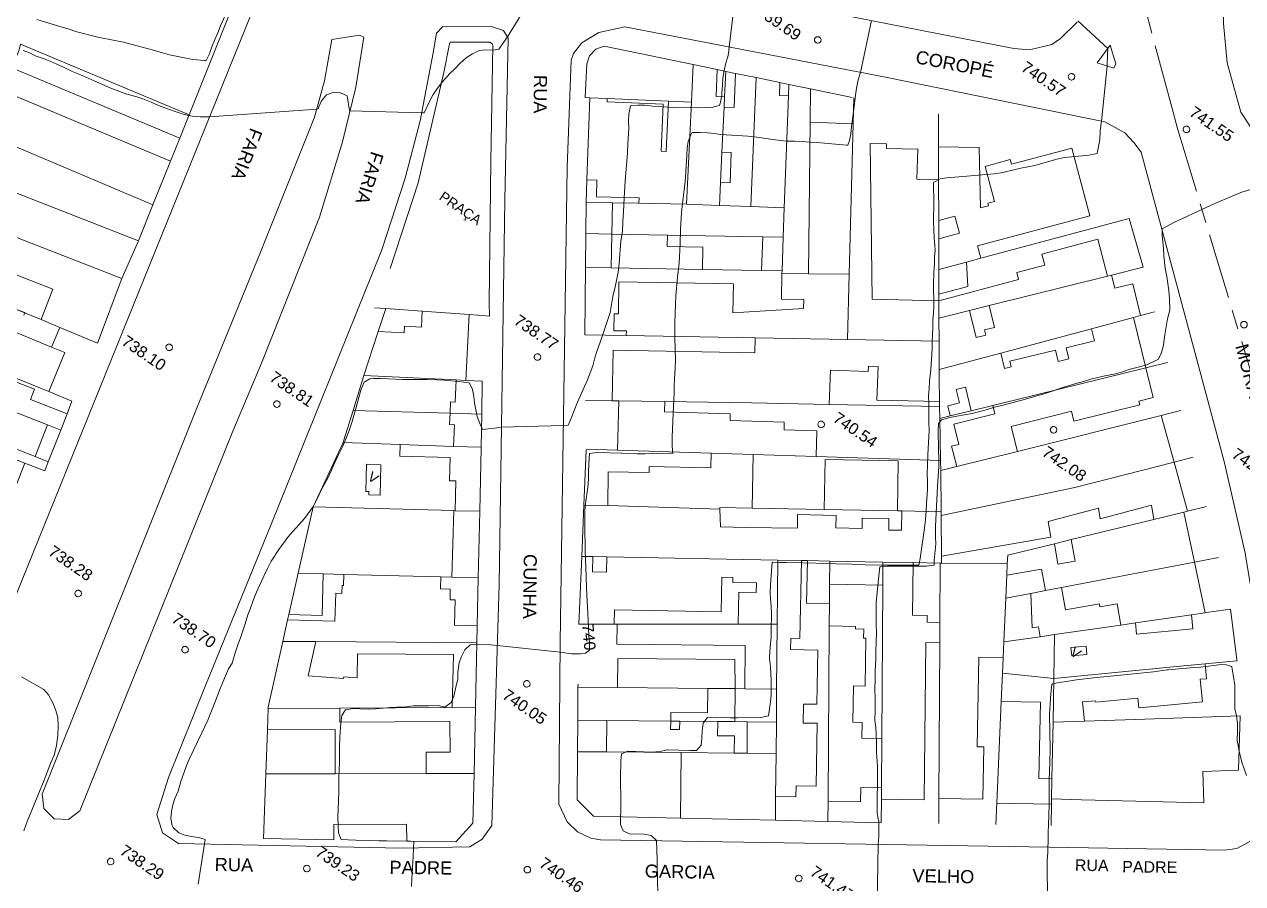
# Model space of a CAD drawing. Header units: metres. Extents: x 322294 to 7190115, y 7390841 to 10157759.
# Drawn here: x 323280.3 to 323466.7, y 7393702.6 to 7393834.1 of the extents above; entities that cross this region are included whole.
import ezdxf
from ezdxf.enums import TextEntityAlignment as Align

# ---------------------------------------------------------------- set-up
doc = ezdxf.new("R2010")
doc.units = ezdxf.units.M
doc.linetypes.add('T09', pattern=[17, 10, -2, 3, -2])
doc.layers.get('0').update_dxf_attribs({"lineweight": 18})
for name, color, linetype, lineweight in [('100_SIST_VIARIO_MEIO_FIO', 1, 'Continuous', 18), ('106_PRACAS_PARQUES_TOP', 7, 'Continuous', 18), ('108_SEP_FIS_CANT_CENT_ILHA', 7, 'Continuous', 18), ('144_P_DUPLA_ASF_TOP', 7, 'Continuous', 18), ('160_P_SIMP_ASF_TOP', 7, 'Continuous', 18), ('206_MURO_E_MURO_ARRIMO', 7, 'Continuous', 18), ('214_PROJ_BEIRAL_EDIF', 10, 'Continuous', 18), ('508_LM_SETOR_FISCAL', 136, 'T09', 18), ('600_CURVA_MESTRA', 14, 'Continuous', 18), ('602_CURVA_MESTRA_TOP', 24, 'Continuous', 18), ('604_CURVA_INTERM', 7, 'Continuous', 18), ('606_PTO_COTADO', 7, 'Continuous', 18), ('608_PTO_COTADO_INTERVIA', 1, 'Continuous', 18), ('624_SEGM_CURVA_MESTRA', 14, 'Continuous', 18), ('626_SEGM_CURVA_INTERM', 7, 'Continuous', 18)]:
    doc.layers.add(name, color=color, linetype=linetype, lineweight=lineweight)
doc.styles.add('Style-Arial', font='arial.ttf', dxfattribs={"height": 1.75})

# ---------------------------------------------------------------- blocks, each defined once
blk = doc.blocks.new('SP09')
at = {"color": 0, "linetype": 'Continuous'}
blk.add_lwpolyline([(-0.03, -0.51), (-0.14, -0.49), (-0.24, -0.46), (-0.31, -0.42), (-0.35, -0.39), (-0.42, -0.31), (-0.47, -0.24), (-0.51, -0.15), (-0.52, -0.09), (-0.52, 0.03), (-0.51, 0.11), (-0.48, 0.2), (-0.44, 0.27), (-0.4, 0.33), (-0.32, 0.39), (-0.23, 0.44), (-0.15, 0.48), (-0.1, 0.48), (-0.03, 0.48), (0.08, 0.48), (0.19, 0.44), (0.27, 0.4), (0.35, 0.32), (0.41, 0.23), (0.46, 0.11), (0.48, 0.03), (0.48, -0.03), (0.47, -0.08), (0.44, -0.21), (0.38, -0.3), (0.31, -0.38), (0.23, -0.44), (0.1, -0.49), (0.02, -0.51)], close=True, dxfattribs=at)
blk = doc.blocks.new('SP10')
at = {"color": 0, "linetype": 'Continuous'}
blk.add_lwpolyline([(-0.03, -0.51), (-0.14, -0.49), (-0.24, -0.46), (-0.31, -0.42), (-0.35, -0.39), (-0.42, -0.31), (-0.47, -0.24), (-0.51, -0.15), (-0.52, -0.09), (-0.52, 0.03), (-0.51, 0.11), (-0.48, 0.2), (-0.44, 0.27), (-0.4, 0.33), (-0.32, 0.39), (-0.23, 0.44), (-0.15, 0.48), (-0.1, 0.48), (-0.03, 0.48), (0.08, 0.48), (0.19, 0.44), (0.27, 0.4), (0.35, 0.32), (0.41, 0.23), (0.46, 0.11), (0.48, 0.03), (0.48, -0.03), (0.47, -0.08), (0.44, -0.21), (0.38, -0.3), (0.31, -0.38), (0.23, -0.44), (0.1, -0.49), (0.02, -0.51)], close=True, dxfattribs=at)

msp = doc.modelspace()

# ---------------------------------------------------------------- linework, layer by layer
at = {"layer": '100_SIST_VIARIO_MEIO_FIO'}
for points in [[(323244.86, 7393831.469), (323275.696, 7393875.545), (323291.162, 7393897.119), (323292.663, 7393898.673), (323294.713, 7393900.15), (323296.402, 7393900.88), (323298.15, 7393901.11), (323300.411, 7393900.843), (323305.305, 7393898.859), (323307.269, 7393897.577), (323310.331, 7393893.476), (323311.023, 7393891.933), (323316.362, 7393865.057), (323317.097, 7393860.026), (323317.493, 7393847.191), (323316.932, 7393841.975), (323315.777, 7393837.534), (323276.479, 7393740.566), (323264.81, 7393711.705), (323259.002, 7393697.262), (323258.351, 7393695.575)], [(323467.187, 7393876.85), (323463.62, 7393841.909), (323463.776, 7393834.177), (323464.341, 7393828.206), (323466.399, 7393820.628), (323467.99, 7393818.23)], [(323441.378, 7393834.404), (323438.849, 7393831.901), (323437.5, 7393831.008), (323434.083, 7393830.172), (323431.687, 7393830.387), (323351.158, 7393846.168)], [(323450.027, 7393816.015), (323448.683, 7393817.463), (323445.586, 7393819.148), (323412.292, 7393825.924), (323372.16, 7393833.671), (323368.218, 7393832.833), (323365.587, 7393831.231), (323364.347, 7393829.604), (323363.965, 7393828.583), (323363.362, 7393812.18), (323362.304, 7393739.502), (323362.098, 7393714.794), (323363.341, 7393712.091), (323364.963, 7393710.548), (323366.994, 7393709.606), (323368.471, 7393709.362), (323437.169, 7393708.2)], [(323467.101, 7393752.99), (323463.84, 7393767.187), (323451.181, 7393814.507), (323450.027, 7393816.015)], [(323437.169, 7393708.2), (323463.965, 7393707.746), (323465.81, 7393708.026), (323467.779, 7393709.091), (323469.597, 7393711.441), (323470.136, 7393714.363), (323470.104, 7393720.194), (323470.016, 7393728.211), (323469.311, 7393739.835), (323467.139, 7393752.825), (323467.101, 7393752.99)]]:
    msp.add_lwpolyline(points, dxfattribs=at)
msp.add_lwpolyline([(323352.958, 7393748.366), (323353.808, 7393807.173), (323354.326, 7393831.968), (323353.611, 7393833.11), (323351.956, 7393833.705), (323344.362, 7393833.735), (323343.381, 7393832.745), (323342.886, 7393829.729), (323340.869, 7393819.305), (323338.577, 7393810.562), (323335.003, 7393799.588), (323318.049, 7393757.481), (323308.027, 7393732.969), (323302.375, 7393718.861), (323300.606, 7393713.2), (323301.439, 7393710.384), (323303.902, 7393708.787), (323338.015, 7393708.074), (323348.465, 7393708.271), (323350.379, 7393709.425), (323351.815, 7393711.519), (323352.938, 7393748.402)], close=True, dxfattribs=at)
at = {"layer": '108_SEP_FIS_CANT_CENT_ILHA'}
for points in [[(323316.614, 7393782.26), (323325.465, 7393804.571), (323329.016, 7393816.112), (323331.014, 7393824.476), (323332.268, 7393832.106), (323331.574, 7393832.427), (323327.376, 7393831.764), (323326.236, 7393825.441), (323324.734, 7393819.859), (323316.471, 7393799.225), (323306.673, 7393775.262), (323283.033, 7393716.313), (323283.314, 7393714.121), (323284.87, 7393712.552), (323287.068, 7393712.426), (323288.809, 7393713.776), (323312.237, 7393771.861)], [(323446.443, 7393830.889), (323444.427, 7393828.177), (323447.006, 7393827.359), (323447.306, 7393828.02)]]:
    msp.add_lwpolyline(points, close=True, dxfattribs=at)
at = {"layer": '206_MURO_E_MURO_ARRIMO'}
for p, q in [((323305.561, 7393820.232), (323314.606, 7393842.988)), ((323345.34, 7393831.09), (323344.52, 7393826.717)), ((323345.488, 7393831.322), (323345.34, 7393831.09)), ((323351.545, 7393831.342), (323345.488, 7393831.322)), ((323351.882, 7393831.078), (323351.545, 7393831.342)), ((323351.674, 7393813.119), (323351.992, 7393830.824)), ((323351.992, 7393830.824), (323351.882, 7393831.078)), ((323344.52, 7393826.717), (323340.554, 7393809.83)), ((323387.634, 7393826.878), (323386.298, 7393827.154)), ((323389.091, 7393826.577), (323387.634, 7393826.878)), ((323397.261, 7393824.89), (323395.892, 7393825.173)), ((323406.978, 7393822.883), (323400.563, 7393824.208)), ((323351.429, 7393791.46), (323351.674, 7393813.119)), ((323340.554, 7393809.83), (323336.291, 7393796.707)), ((323366.386, 7393810.286), (323366.263, 7393806.862)), ((323366.263, 7393806.862), (323366.214, 7393802.064)), ((323449.356, 7393804.372), (323451.481, 7393796.92)), ((323366.214, 7393802.064), (323366.162, 7393796.912)), ((323366.162, 7393796.912), (323366.057, 7393786.595)), ((323291.507, 7393785.325), (323295.235, 7393795.188)), ((323351.485, 7393789.451), (323351.429, 7393791.46)), ((323350.916, 7393789.495), (323351.485, 7393789.451)), ((323350.285, 7393774.453), (323350.37, 7393779.498)), ((323286.883, 7393774.474), (323287.609, 7393776.42)), ((323350.199, 7393769.373), (323350.285, 7393774.453)), ((323283.995, 7393767.171), (323285.907, 7393772.007)), ((323349.988, 7393759.584), (323350.197, 7393769.229)), ((323350.197, 7393769.229), (323350.199, 7393769.373)), ((323366.288, 7393768.931), (323365.932, 7393760.54)), ((323283.436, 7393765.759), (323283.995, 7393767.171)), ((323349.768, 7393749.403), (323349.988, 7393759.584)), ((323349.609, 7393742.058), (323349.768, 7393749.403)), ((323349.34, 7393729.61), (323349.554, 7393739.484)), ((323365.016, 7393732.689), (323365.019, 7393733.135)), ((323349.121, 7393719.466), (323349.34, 7393729.61)), ((323364.942, 7393722.82), (323364.978, 7393727.642)), ((323403.254, 7393712.141), (323395.213, 7393712.364)), ((323411.406, 7393711.916), (323403.254, 7393712.141))]:
    msp.add_line(p, q, dxfattribs=at)
for points in [[(323387.634, 7393826.878), (323387.446, 7393822.989)], [(323407.112, 7393818.864), (323407.215, 7393822.837)], [(323420.153, 7393820.317), (323420.166, 7393815.333)], [(323370.289, 7393806.786), (323366.263, 7393806.862)], [(323449.356, 7393804.372), (323426.636, 7393798.29)], [(323370.199, 7393801.992), (323366.214, 7393802.064)], [(323366.162, 7393796.912), (323370.103, 7393796.842)], [(323446.635, 7393795.715), (323451.481, 7393796.92)], [(323384.051, 7393796.593), (323393.074, 7393796.431)], [(323335.644, 7393790.597), (323333.909, 7393790.722)], [(323334.471, 7393787.067), (323335.644, 7393790.597)], [(323335.644, 7393790.597), (323341.199, 7393790.196)], [(323348.369, 7393789.679), (323350.916, 7393789.495)], [(323453.208, 7393790.095), (323451.083, 7393789.526)], [(323291.507, 7393785.325), (323285.756, 7393787.71)], [(323366.057, 7393786.595), (323372.408, 7393786.481)], [(323455.174, 7393782.325), (323451.868, 7393781.514)], [(323350.37, 7393779.498), (323347.881, 7393779.619)], [(323284.055, 7393777.889), (323287.609, 7393776.42)], [(323370.241, 7393776.478), (323366.188, 7393776.535)], [(323345.444, 7393774.589), (323350.285, 7393774.453)], [(323420.337, 7393775.621), (323403.451, 7393775.948)], [(323425.167, 7393774.968), (323421.959, 7393774.181)], [(323457.196, 7393774.997), (323454.216, 7393774.251)], [(323420.37, 7393773.791), (323420.486, 7393767.383)], [(323350.199, 7393769.373), (323345.986, 7393769.519)], [(323371.036, 7393768.942), (323366.286, 7393769.092)], [(323280.384, 7393766.952), (323283.436, 7393765.759)], [(323281.987, 7393767.956), (323283.995, 7393767.171)], [(323420.486, 7393767.383), (323401.452, 7393767.983)], [(323420.501, 7393765.819), (323420.486, 7393767.383)], [(323456.192, 7393767.098), (323459.103, 7393767.844)], [(323346.212, 7393759.683), (323349.988, 7393759.584)], [(323402.685, 7393759.857), (323391.682, 7393760.061)], [(323414.577, 7393759.636), (323413.877, 7393759.649)], [(323461.169, 7393760.323), (323458.238, 7393759.606)], [(323440.473, 7393755.263), (323437.885, 7393754.63)], [(323459.314, 7393751.833), (323462.979, 7393752.537)], [(323345.732, 7393749.51), (323349.768, 7393749.403)], [(323434.287, 7393747.025), (323436.508, 7393747.452)], [(323403.475, 7393745.479), (323403.453, 7393742.069)], [(323320.6, 7393742.984), (323320.778, 7393743.78)], [(323370.555, 7393742.322), (323370.991, 7393742.322)], [(323429.774, 7393730.518), (323429.962, 7393734.846)], [(323349.34, 7393729.61), (323345.795, 7393729.591)], [(323317.273, 7393719.456), (323317.507, 7393726.144)], [(323379.195, 7393727.51), (323380.58, 7393727.497)], [(323386.385, 7393727.443), (323389.012, 7393727.419)], [(323403.274, 7393715.235), (323403.254, 7393712.141)], [(323411.406, 7393711.916), (323411.43, 7393715.556)], [(323420.239, 7393715.659), (323420.22, 7393711.849)], [(323428.954, 7393711.694), (323429.096, 7393714.951)], [(323437.392, 7393711.544), (323437.452, 7393714.799)]]:
    msp.add_lwpolyline(points, dxfattribs=at)
at = {"layer": '214_PROJ_BEIRAL_EDIF'}
for points in [[(323305.561, 7393820.232), (323279.751, 7393831.042), (323279.527, 7393830.185), (323278.428, 7393827.403), (323304.109, 7393816.646)], [(323378.846, 7393822.321), (323369.494, 7393822.712), (323366.839, 7393822.824), (323366.137, 7393822.859), (323366.384, 7393828.031), (323366.798, 7393829.279), (323367.735, 7393830.282), (323369.045, 7393830.717), (323382.65, 7393827.907), (323382.37, 7393822.173)], [(323277.899, 7393826.063), (323278.428, 7393827.403), (323304.109, 7393816.646), (323302.698, 7393813.158), (323277.045, 7393823.903)], [(323387.446, 7393822.989), (323387.369, 7393821.383), (323387.036, 7393814.495), (323386.813, 7393809.868), (323386.644, 7393806.381), (323381.61, 7393806.575), (323382.37, 7393822.173), (323382.65, 7393827.907), (323386.298, 7393827.154), (323386.149, 7393823.036)], [(323386.813, 7393809.868), (323386.644, 7393806.381), (323391.44, 7393806.196), (323392.296, 7393825.915), (323389.091, 7393826.577), (323388.901, 7393821.327), (323387.369, 7393821.383), (323387.036, 7393814.495), (323388.474, 7393814.443), (323388.306, 7393809.814)], [(323397.197, 7393823.13), (323395.82, 7393823.18), (323395.892, 7393825.173), (323392.296, 7393825.915), (323391.44, 7393806.196), (323396.576, 7393805.998)], [(323397.197, 7393823.13), (323397.261, 7393824.89), (323400.563, 7393824.208), (323400.516, 7393819.103), (323400.302, 7393795.921), (323396.213, 7393795.953), (323396.228, 7393796.375), (323396.414, 7393801.524), (323396.576, 7393805.998)], [(323276.274, 7393821.95), (323274.732, 7393818.05), (323274.419, 7393817.257), (323299.986, 7393806.46), (323302.698, 7393813.158), (323277.045, 7393823.903)], [(323378.846, 7393822.321), (323378.523, 7393814.623), (323377.744, 7393814.655), (323378.046, 7393821.861), (323369.473, 7393822.22), (323369.494, 7393822.712), (323366.839, 7393822.824), (323366.386, 7393810.286), (323367.922, 7393810.257), (323367.873, 7393807.665), (323374.358, 7393807.543), (323374.342, 7393806.711), (323381.61, 7393806.575), (323382.37, 7393822.173)], [(323400.302, 7393795.921), (323406.518, 7393795.873), (323407.112, 7393818.864), (323400.516, 7393819.103)], [(323299.986, 7393806.46), (323274.419, 7393817.257), (323273.069, 7393813.869), (323271.95, 7393811.06), (323297.764, 7393800.97)], [(323420.215, 7393796.571), (323420.203, 7393801.287), (323420.196, 7393804.045), (323420.179, 7393810.294), (323416.873, 7393810.379), (323416.992, 7393814.98), (323412.195, 7393815.104), (323412.212, 7393815.779), (323409.719, 7393815.844), (323409.998, 7393792.02), (323420.228, 7393791.793), (323420.225, 7393792.798)], [(323420.215, 7393796.571), (323420.203, 7393801.287), (323423.363, 7393802.133), (323422.674, 7393804.708), (323420.196, 7393804.045), (323420.179, 7393810.294), (323420.166, 7393815.333), (323426.4, 7393815.225), (323426.605, 7393806.006), (323427.797, 7393806.326), (323427.698, 7393806.698), (323428.718, 7393806.971), (323427.278, 7393812.349), (323431.134, 7393813.381), (323431.327, 7393812.662), (323440.557, 7393815.133), (323443.327, 7393804.784), (323426.13, 7393800.18), (323426.636, 7393798.29), (323424.426, 7393797.698)], [(323276.206, 7393802.608), (323295.235, 7393795.188), (323297.764, 7393800.97), (323271.95, 7393811.06), (323269.605, 7393805.181)], [(323370.289, 7393806.786), (323374.342, 7393806.711), (323381.61, 7393806.575), (323386.644, 7393806.381), (323391.44, 7393806.196), (323396.576, 7393805.998), (323396.414, 7393801.524), (323393.273, 7393801.58), (323378.712, 7393801.84), (323370.199, 7393801.992)], [(323384.051, 7393796.593), (323370.103, 7393796.842), (323370.199, 7393801.992), (323378.712, 7393801.84), (323378.68, 7393800.105), (323384.115, 7393800.004)], [(323396.414, 7393801.524), (323396.228, 7393796.375), (323393.074, 7393796.431), (323393.273, 7393801.58)], [(323420.228, 7393791.793), (323432.413, 7393795.055), (323432.132, 7393796.105), (323436.429, 7393797.255), (323435.979, 7393798.935), (323444.519, 7393801.221), (323446.033, 7393795.565), (323427.895, 7393791.057), (323424.883, 7393790.309), (323420.234, 7393789.153)], [(323420.215, 7393796.571), (323420.225, 7393792.798), (323424.676, 7393793.99), (323424.426, 7393797.698)], [(323282.878, 7393788.905), (323278.113, 7393790.882), (323277.057, 7393791.32), (323278.834, 7393795.866), (323284.702, 7393793.572)], [(323392.126, 7393786.129), (323372.408, 7393786.481), (323372.42, 7393787.167), (323370.51, 7393787.203), (323370.559, 7393789.814), (323371.194, 7393789.802), (323371.285, 7393794.683), (323388.802, 7393794.356), (323388.719, 7393789.925), (323399.535, 7393790.628), (323399.561, 7393791.996), (323396.14, 7393792.06), (323396.213, 7393795.953), (323400.302, 7393795.921), (323406.518, 7393795.873), (323406.26, 7393785.876)], [(323424.883, 7393790.309), (323425.91, 7393786.177), (323427.384, 7393786.543), (323427.19, 7393787.321), (323428.729, 7393787.704), (323427.895, 7393791.057), (323446.033, 7393795.565), (323446.635, 7393795.715), (323447.127, 7393793.709), (323449.891, 7393794.387), (323451.083, 7393789.526), (323449.976, 7393789.23), (323443.55, 7393787.51), (323429.695, 7393783.8), (323420.255, 7393781.273), (323420.244, 7393785.626), (323420.234, 7393789.153)], [(323284.504, 7393784.693), (323276.861, 7393787.864), (323277.517, 7393789.447), (323269.417, 7393792.808), (323266.213, 7393785.087), (323284.055, 7393777.889), (323286.529, 7393783.853)], [(323282.878, 7393788.905), (323278.113, 7393790.882), (323277.517, 7393789.447), (323276.861, 7393787.864), (323284.504, 7393784.693), (323285.756, 7393787.71)], [(323334.471, 7393787.067), (323332.248, 7393780.378), (323346.385, 7393779.692), (323347.881, 7393779.619), (323348.369, 7393789.679), (323341.199, 7393790.196), (323341.081, 7393787.759), (323338.454, 7393787.887), (323338.405, 7393786.876)], [(323421.959, 7393774.181), (323420.37, 7393773.791), (323420.337, 7393775.621), (323420.323, 7393776.403), (323420.258, 7393779.965), (323420.255, 7393781.273), (323429.695, 7393783.8), (323430.274, 7393781.439), (323431.295, 7393781.689), (323431.089, 7393782.529), (323438.046, 7393784.235), (323438.473, 7393782.495), (323440.11, 7393782.896), (323439.692, 7393784.599), (323444.005, 7393785.656), (323443.55, 7393787.51), (323449.976, 7393789.23), (323451.868, 7393781.514), (323428.451, 7393775.773), (323425.167, 7393774.968), (323424.285, 7393778.567), (323422.878, 7393778.222), (323423.378, 7393776.185), (323421.576, 7393775.743)], [(323392.126, 7393786.129), (323392.083, 7393783.841), (323370.386, 7393784.246), (323370.241, 7393776.478), (323371.274, 7393776.464), (323378.289, 7393776.365), (323391.534, 7393776.179), (323403.451, 7393775.948), (323403.653, 7393781.188), (323409.416, 7393780.966), (323409.448, 7393781.79), (323410.939, 7393781.733), (323410.741, 7393776.596), (323420.323, 7393776.403), (323420.258, 7393779.965), (323420.255, 7393781.273), (323420.244, 7393785.626), (323406.26, 7393785.876)], [(323271.754, 7393777.538), (323272.373, 7393777.296), (323283.88, 7393772.799), (323285.907, 7393772.007), (323286.883, 7393774.474), (323281.266, 7393776.669), (323281.886, 7393778.254), (323273.339, 7393781.594)], [(323346.385, 7393779.692), (323346.22, 7393776.279), (323345.527, 7393776.313), (323345.444, 7393774.589), (323330.608, 7393775.005), (323332.248, 7393780.378)], [(323422.945, 7393766.43), (323432.236, 7393768.754), (323431.278, 7393772.583), (323440.485, 7393774.886), (323440.867, 7393773.36), (323450.945, 7393775.881), (323450.805, 7393776.44), (323453, 7393776.989), (323451.868, 7393781.514), (323428.451, 7393775.773), (323428.769, 7393774.498), (323422.486, 7393772.926), (323423.265, 7393769.811), (323422.168, 7393769.536)], [(323272.373, 7393777.296), (323271.673, 7393775.504), (323270.823, 7393775.836), (323270.988, 7393776.258), (323266.773, 7393777.905), (323265.415, 7393774.432), (323281.987, 7393767.956), (323283.88, 7393772.799)], [(323378.289, 7393776.365), (323378.24, 7393774.804), (323388.311, 7393774.517), (323388.286, 7393773.475), (323396.581, 7393773.214), (323396.545, 7393772.048), (323401.575, 7393771.89), (323401.452, 7393767.983), (323391.834, 7393768.286), (323385.38, 7393768.49), (323371.036, 7393768.942), (323371.274, 7393776.464)], [(323329.083, 7393770.107), (323329.172, 7393770.298), (323330.608, 7393775.005), (323345.444, 7393774.589), (323345.36, 7393772.862), (323346.146, 7393772.824), (323345.986, 7393769.519), (323337.827, 7393769.803)], [(323454.216, 7393774.251), (323432.236, 7393768.754), (323422.945, 7393766.43), (323420.501, 7393765.819), (323420.56, 7393759.525), (323420.566, 7393758.926), (323441.027, 7393763.213), (323456.192, 7393767.098)], [(323262.792, 7393769.317), (323264.608, 7393768.499), (323265.361, 7393770.424), (323266.723, 7393769.891), (323267.537, 7393771.973), (323280.384, 7393766.952), (323277.274, 7393758.995), (323269.538, 7393762.061), (323265.713, 7393763.578), (323261.132, 7393765.393)], [(323337.827, 7393769.803), (323329.083, 7393770.107), (323324.503, 7393760.255), (323346, 7393759.689), (323346.212, 7393759.683), (323346.332, 7393764.238), (323345.371, 7393764.263), (323345.465, 7393767.827), (323337.781, 7393768.029)], [(323369.56, 7393760.472), (323369.656, 7393765.649), (323375.883, 7393765.533), (323375.9, 7393766.43), (323385.339, 7393766.255), (323385.38, 7393768.49), (323391.834, 7393768.286), (323391.682, 7393760.061), (323386.71, 7393760.154), (323386.717, 7393759.938)], [(323402.685, 7393759.857), (323413.877, 7393759.649), (323414.019, 7393767.305), (323402.827, 7393767.513)], [(323420.624, 7393752.721), (323420.566, 7393758.926), (323441.027, 7393763.213), (323456.192, 7393767.098), (323458.238, 7393759.606), (323457.691, 7393759.472), (323453.119, 7393758.354), (323452.743, 7393760.518), (323444.92, 7393758.421), (323444.635, 7393760.066), (323436.919, 7393758.041), (323437.339, 7393755.626)], [(323334.871, 7393766.719), (323334.748, 7393762.055), (323333.022, 7393762.1), (323333.035, 7393762.607), (323332.58, 7393762.619), (323332.689, 7393766.777)], [(323326.047, 7393750.028), (323322.195, 7393750.129), (323324.503, 7393760.255), (323346, 7393759.689), (323345.732, 7393749.51), (323344.024, 7393749.555), (323329.213, 7393749.944)], [(323386.717, 7393759.938), (323386.805, 7393757.188), (323390.688, 7393757.116), (323398.572, 7393757.026), (323398.61, 7393759.076), (323404.492, 7393758.967), (323404.457, 7393757.047), (323408.464, 7393756.973), (323408.493, 7393758.538), (323412.582, 7393758.463), (323412.55, 7393756.723), (323414.522, 7393756.687), (323414.577, 7393759.636), (323420.56, 7393759.525), (323420.566, 7393758.926), (323420.624, 7393752.721), (323420.634, 7393751.666), (323420.425, 7393751.67), (323416.312, 7393751.746), (323411.667, 7393751.833), (323403.519, 7393751.984), (323400.107, 7393752.047), (323399.191, 7393752.064), (323395.598, 7393752.131), (323369.439, 7393752.617), (323367.29, 7393752.657), (323365.6, 7393752.688), (323365.932, 7393760.54), (323369.56, 7393760.472)], [(323437.885, 7393754.63), (323430.747, 7393752.885), (323430.689, 7393751.546), (323430.614, 7393749.83), (323435.934, 7393750.755), (323436.508, 7393747.452), (323438.974, 7393747.926), (323459.314, 7393751.833), (323457.691, 7393759.472), (323453.119, 7393758.354), (323440.473, 7393755.263), (323441.047, 7393751.961), (323438.428, 7393751.506)], [(323365.6, 7393752.688), (323365.161, 7393742.324), (323370.555, 7393742.322), (323370.596, 7393744.535), (323386.942, 7393744.231), (323387.04, 7393749.492), (323388.709, 7393749.461), (323388.695, 7393748.702), (323392.314, 7393748.635), (323392.287, 7393747.155), (323389.611, 7393747.205), (323389.52, 7393742.317), (323395.503, 7393742.315), (323395.598, 7393752.131), (323369.439, 7393752.617), (323369.396, 7393750.282), (323367.246, 7393750.322), (323367.29, 7393752.657)], [(323399.191, 7393752.064), (323398.97, 7393740.138), (323397.553, 7393740.165), (323397.521, 7393738.43), (323401.713, 7393738.352), (323401.559, 7393730.072), (323399.535, 7393730.11), (323399.481, 7393727.205), (323401.627, 7393727.165), (323401.448, 7393717.552), (323398.386, 7393717.609), (323398.354, 7393715.906), (323395.248, 7393715.964), (323395.312, 7393722.538), (323395.358, 7393727.36), (323395.407, 7393732.406), (323395.503, 7393742.315), (323395.598, 7393752.131)], [(323400.107, 7393752.047), (323403.519, 7393751.984), (323403.495, 7393748.454), (323403.475, 7393745.479), (323399.986, 7393745.544)], [(323411.667, 7393751.833), (323403.519, 7393751.984), (323403.495, 7393748.454), (323411.644, 7393748.303)], [(323320.778, 7393743.78), (323322.195, 7393750.129), (323326.047, 7393750.028), (323325.879, 7393743.645)], [(323411.667, 7393751.833), (323416.312, 7393751.746), (323416.162, 7393743.686), (323418.436, 7393743.643), (323418.417, 7393742.636), (323420.378, 7393742.6), (323420.362, 7393739.448), (323418.248, 7393739.535), (323417.971, 7393715.434), (323411.43, 7393715.556), (323411.441, 7393717.302), (323411.491, 7393724.857), (323411.644, 7393748.303)], [(323430.064, 7393737.186), (323430.169, 7393739.608), (323430.46, 7393746.29), (323430.614, 7393749.83), (323430.689, 7393751.546), (323420.634, 7393751.666), (323420.425, 7393751.67), (323420.378, 7393742.6), (323420.362, 7393739.448), (323420.239, 7393715.659), (323426.97, 7393715.536), (323427.116, 7393723.551), (323426.074, 7393723.57), (323426.324, 7393737.255)], [(323459.314, 7393751.833), (323438.974, 7393747.926), (323439.568, 7393744.514), (323444.783, 7393745.421), (323444.859, 7393744.986), (323447.486, 7393745.442), (323448.05, 7393742.198), (323450.306, 7393742.525), (323458.846, 7393743.762), (323460.964, 7393744.068)], [(323344.024, 7393749.555), (323329.213, 7393749.944), (323329.169, 7393748.24), (323328.938, 7393748.246), (323328.906, 7393747.03), (323327.957, 7393747.055), (323327.845, 7393742.793), (323320.6, 7393742.984), (323319.865, 7393739.687), (323324.909, 7393739.653), (323349.554, 7393739.484), (323349.609, 7393742.058), (323346.123, 7393742.15), (323346.226, 7393746.038), (323345.445, 7393746.059), (323345.488, 7393747.679), (323343.976, 7393747.719)], [(323435.705, 7393740.41), (323435.444, 7393741.913), (323434.481, 7393741.745), (323434.287, 7393747.025), (323430.46, 7393746.29), (323430.169, 7393739.608)], [(323390.514, 7393732.452), (323390.575, 7393739.078), (323370.963, 7393739.26), (323370.991, 7393742.322), (323389.52, 7393742.317), (323395.503, 7393742.315), (323395.407, 7393732.406)], [(323411.491, 7393724.857), (323411.441, 7393717.302), (323408.286, 7393717.361), (323408.244, 7393715.142), (323403.274, 7393715.235), (323403.453, 7393742.069), (323407.475, 7393741.994), (323407.468, 7393741.588), (323408.739, 7393741.565), (323408.714, 7393740.19), (323409.058, 7393740.184), (323408.922, 7393732.85), (323407.147, 7393732.883), (323407.044, 7393727.313), (323408.504, 7393727.286), (323408.46, 7393724.913)], [(323317.623, 7393729.437), (323328.592, 7393729.497), (323345.795, 7393729.591), (323345.985, 7393737.691), (323331.279, 7393737.783), (323331.249, 7393734.117), (323329.207, 7393734.26), (323329.151, 7393734.009), (323323.744, 7393734.415), (323324.909, 7393739.653), (323319.865, 7393739.687), (323317.63, 7393729.639)], [(323430.169, 7393739.608), (323435.705, 7393740.41), (323437.925, 7393740.732), (323437.803, 7393734.037), (323429.962, 7393734.846), (323430.064, 7393737.186)], [(323442.742, 7393738.964), (323442.861, 7393737.693), (323440.543, 7393737.475), (323440.424, 7393738.746)], [(323371.061, 7393732.633), (323384.856, 7393732.504), (323389.059, 7393732.465), (323389.022, 7393736.912), (323371.102, 7393737.079)], [(323384.856, 7393732.504), (323371.061, 7393732.633), (323365.016, 7393732.689), (323364.978, 7393727.642), (323369.443, 7393727.601), (323379.195, 7393727.51), (323379.207, 7393728.84), (323384.822, 7393728.788)], [(323390.514, 7393732.452), (323389.059, 7393732.465), (323389.012, 7393727.419), (323390.916, 7393727.401), (323395.358, 7393727.36), (323395.407, 7393732.406)], [(323437.523, 7393718.678), (323437.466, 7393715.599), (323437.452, 7393714.799), (323429.096, 7393714.951), (323429.774, 7393730.518), (323435.751, 7393730.409), (323435.537, 7393718.714)], [(323317.623, 7393729.437), (323317.507, 7393726.144), (323327.851, 7393726.2), (323327.888, 7393719.459), (323341.795, 7393719.464), (323341.777, 7393722.75), (323345.444, 7393722.77), (323345.418, 7393727.433), (323328.604, 7393727.341), (323328.592, 7393729.497)], [(323388.914, 7393722.597), (323380.781, 7393722.673), (323369.398, 7393722.779), (323369.443, 7393727.601), (323379.195, 7393727.51), (323379.183, 7393726.233), (323380.568, 7393726.22), (323380.58, 7393727.497), (323386.385, 7393727.443), (323386.365, 7393725.271), (323388.939, 7393725.247)], [(323395.358, 7393727.36), (323395.312, 7393722.538), (323390.871, 7393722.579), (323390.916, 7393727.401)], [(323369.398, 7393722.779), (323364.942, 7393722.82), (323364.887, 7393715.454), (323367.402, 7393712.935), (323380.688, 7393712.662), (323380.781, 7393722.673)], [(323395.248, 7393715.964), (323395.312, 7393722.538), (323390.871, 7393722.579), (323388.914, 7393722.597), (323380.781, 7393722.673), (323380.688, 7393712.662), (323395.213, 7393712.364)], [(323341.795, 7393719.464), (323327.888, 7393719.459), (323317.273, 7393719.456), (323316.923, 7393709.532), (323327.691, 7393709.334), (323327.678, 7393711.695), (323338.803, 7393711.755), (323338.817, 7393709.13), (323346.337, 7393709.037), (323348.957, 7393711.896), (323349.121, 7393719.466)]]:
    msp.add_lwpolyline(points, close=True, dxfattribs=at)
for points in [[(323461.158, 7393744.096), (323464.841, 7393744.63), (323465.79, 7393736.932), (323465.804, 7393736.702), (323460.933, 7393736.239), (323455.565, 7393735.728)], [(323455.565, 7393735.728), (323437.803, 7393734.037), (323437.925, 7393740.732), (323448.05, 7393742.198), (323450.306, 7393742.525), (323450.466, 7393740.819), (323459.047, 7393741.624), (323458.846, 7393743.762)], [(323458.846, 7393743.762), (323460.964, 7393744.068), (323461.158, 7393744.096)], [(323451.458, 7393729.582), (323450.786, 7393729.519), (323450.648, 7393730.992), (323444.208, 7393730.388), (323444.187, 7393730.612), (323442.203, 7393730.426), (323442.477, 7393727.505), (323437.681, 7393727.346), (323437.803, 7393734.037), (323455.565, 7393735.728)], [(323460.933, 7393736.239), (323461.144, 7393733.983), (323460.207, 7393733.895), (323460.532, 7393730.434), (323451.458, 7393729.582)], [(323455.565, 7393735.728), (323460.933, 7393736.239)], [(323450.242, 7393727.763), (323442.477, 7393727.505), (323437.681, 7393727.346), (323437.523, 7393718.678)], [(323442.035, 7393715.481), (323460.758, 7393715.001), (323460.599, 7393719.791), (323466.04, 7393719.972), (323466.285, 7393728.296), (323450.242, 7393727.763)], [(323437.523, 7393718.678), (323437.466, 7393715.599), (323442.035, 7393715.481)]]:
    msp.add_lwpolyline(points, dxfattribs=at)
at = {"layer": '508_LM_SETOR_FISCAL'}
msp.add_lwpolyline([(323343.065, 7394332.724), (323344.391, 7394325.283), (323348.357, 7394290.868), (323351.423, 7394262.391), (323353.555, 7394242.594), (323354.441, 7394218.108), (323355.134, 7394198.946), (323356.756, 7394181.451), (323358.706, 7394160.425), (323363.917, 7394101.855), (323364.928, 7394081.592), (323364.896, 7394060.351), (323367.232, 7394034.125), (323410.022, 7393965.034), (323429.652, 7393918.888), (323443.08, 7393868.642), (323448.918, 7393847.221), (323455.854, 7393821.418), (323456.737, 7393818.131), (323467.637, 7393781.957), (323472.177, 7393766.89), (323473.045, 7393761.884)], dxfattribs=at)
at = {"layer": '600_CURVA_MESTRA', "elevation": 740}
for points in [[(323366.564, 7393742.879), (323366.528, 7393744.006), (323366.381, 7393746.805), (323366.308, 7393747.9), (323366.197, 7393751.1), (323366.146, 7393752.153), (323366.135, 7393753.771), (323366.043, 7393757.141), (323366.052, 7393759.671), (323366.167, 7393760.728), (323366.526, 7393763.282), (323366.6, 7393764.472), (323366.614, 7393765.594), (323366.652, 7393766.858), (323366.765, 7393768.418), (323367.952, 7393768.559), (323371.648, 7393768.477), (323374.046, 7393768.389), (323375.284, 7393768.398), (323378.774, 7393768.457), (323379.51, 7393768.447), (323379.446, 7393769.535), (323379.449, 7393770.906), (323379.523, 7393773.427), (323379.677, 7393776.613), (323379.719, 7393777.665), (323379.725, 7393778.789), (323379.759, 7393779.803), (323379.874, 7393781.516), (323379.916, 7393782.657), (323379.806, 7393786.154), (323379.817, 7393787.213), (323379.807, 7393788.375), (323379.881, 7393789.943), (323379.918, 7393791.202), (323379.987, 7393792.537), (323380.261, 7393795.386), (323380.5, 7393797.523), (323380.642, 7393800.482), (323380.718, 7393802.704), (323380.871, 7393805.304), (323381.155, 7393807.998), (323381.43, 7393809.973), (323381.647, 7393814.028), (323381.737, 7393815.143), (323381.888, 7393816.172), (323382.358, 7393817.402), (323382.601, 7393817.514), (323383.69, 7393817.511), (323384.834, 7393817.454), (323385.832, 7393817.362), (323386.863, 7393817.24), (323390.982, 7393816.956), (323392.35, 7393816.832), (323394.81, 7393816.478), (323396.861, 7393816.226), (323398.193, 7393816.191), (323399.29, 7393816.14), (323400.418, 7393816.042), (323401.6, 7393816.003), (323406.104, 7393815.605), (323406.313, 7393815.585), (323406.57, 7393816.31), (323406.768, 7393817.343), (323406.854, 7393818.462), (323407.162, 7393820.695), (323407.482, 7393823.245), (323407.621, 7393824.284), (323407.888, 7393825.57), (323408.222, 7393826.709), (323409.891, 7393834.658)], [(323339.801, 7393706.781), (323339.877, 7393708.109), (323339.929, 7393709.08), (323338.926, 7393709.198), (323336.784, 7393709.143), (323335.77, 7393709.189), (323334.567, 7393709.179), (323331.054, 7393709.303), (323329.863, 7393709.341), (323328.815, 7393709.399), (323328.407, 7393710.408), (323328.34, 7393711.432), (323328.305, 7393712.905), (323328.39, 7393715.239), (323328.45, 7393716.629), (323328.446, 7393718.957), (323328.488, 7393720.103), (323328.55, 7393721.114), (323328.514, 7393722.115), (323328.524, 7393723.598), (323328.596, 7393724.988), (323328.746, 7393727.234), (323328.87, 7393728.341), (323329.472, 7393729.24), (323330.604, 7393729.402), (323331.651, 7393729.387), (323332.902, 7393729.345), (323334.018, 7393729.372), (323335.227, 7393729.5), (323336.282, 7393729.588), (323337.293, 7393729.64), (323338.741, 7393729.675), (323339.791, 7393729.831), (323340.862, 7393729.856), (323342.171, 7393729.82), (323343.609, 7393729.91), (323344.659, 7393729.644), (323345.613, 7393730.341), (323346.002, 7393731.338), (323346.342, 7393732.708), (323346.613, 7393733.941), (323346.612, 7393734.998), (323346.82, 7393736.439), (323347.201, 7393737.369), (323347.717, 7393738.394), (323348.542, 7393739.15), (323349.463, 7393739.266), (323351.643, 7393739.156), (323352.653, 7393739.047), (323362.292, 7393738.042), (323364.037, 7393737.808), (323365.099, 7393737.765), (323365.41, 7393737.798)], [(323339.539, 7393702.208), (323339.608, 7393703.413)]]:
    msp.add_lwpolyline(points, dxfattribs=at)
at = {"layer": '604_CURVA_INTERM', "flags": 128}
for points, elevation in [([(323361.573, 7393844.127), (323354.21, 7393832.154), (323352.902, 7393830.29), (323352.048, 7393830.109), (323350.928, 7393830.167), (323349.91, 7393830.095), (323348.866, 7393829.54), (323347.929, 7393828.953), (323346.948, 7393828.106), (323346.223, 7393827.32), (323345.437, 7393826.555), (323344.17, 7393825.192), (323343.512, 7393824.318), (323342.841, 7393823.341), (323342.335, 7393822.372), (323341.512, 7393820.553), (323341.106, 7393820.526), (323330.152, 7393820.866), (323330.08, 7393820.876), (323329.726, 7393823.152), (323328.698, 7393823.575), (323327.588, 7393823.626), (323326.542, 7393823.298), (323325.806, 7393822.377), (323325.373, 7393821.456), (323325.27, 7393821.125), (323325.071, 7393821.11), (323308.638, 7393819.92), (323308.295, 7393819.906), (323307.262, 7393819.947), (323306.052, 7393820.039), (323304.772, 7393820.3), (323303.53, 7393820.677), (323302.354, 7393821.09), (323300.854, 7393821.657), (323299.733, 7393822.149), (323298.441, 7393822.687), (323297.397, 7393823.046), (323296.013, 7393823.416), (323295.031, 7393823.738), (323293.28, 7393824.423), (323292.156, 7393824.91), (323291.129, 7393825.38), (323288.793, 7393826.398), (323287.565, 7393826.922), (323286.44, 7393827.482), (323285.302, 7393827.959), (323284.382, 7393828.383), (323283.34, 7393828.797), (323282.156, 7393829.212), (323281.09, 7393829.726), (323280.144, 7393830.085)], 738), ([(323389.091, 7393838.734), (323388.143, 7393830.586), (323388.024, 7393829.629), (323387.938, 7393829.104), (323387.558, 7393827.992), (323387.365, 7393827), (323387.173, 7393825.846), (323387.138, 7393824.696), (323387.046, 7393823.572), (323387.005, 7393823.255), (323386.807, 7393822.154), (323386.659, 7393821.679), (323385.668, 7393821.391), (323384.477, 7393821.327), (323383.342, 7393821.296), (323382.196, 7393821.341), (323379.987, 7393821.317), (323378.87, 7393821.384), (323376.465, 7393821.578), (323375.21, 7393821.705), (323374.164, 7393821.733), (323373.146, 7393821.678), (323373.039, 7393821.585), (323372.786, 7393820.346), (323372.766, 7393819.319), (323372.781, 7393818.153), (323372.666, 7393815.83), (323372.616, 7393814.347), (323372.226, 7393810.147), (323372.073, 7393807.521), (323371.975, 7393805.392), (323371.88, 7393803.842), (323371.832, 7393802.501), (323371.572, 7393800.92), (323371.301, 7393797.524), (323371.153, 7393796.189), (323370.739, 7393794.14), (323370.364, 7393792.432), (323369.916, 7393790.011), (323368.684, 7393786.15), (323367.93, 7393784.205), (323367.579, 7393783.072), (323367.28, 7393781.829), (323366.495, 7393779.695), (323364.963, 7393776.265), (323363.851, 7393773.554), (323363.499, 7393772.755), (323362.788, 7393772.734), (323353.258, 7393772.474), (323352.23, 7393772.323), (323350.409, 7393772.087), (323350.012, 7393773.032), (323349.605, 7393774.078), (323349.366, 7393775.119), (323349.179, 7393776.122), (323349.06, 7393777.15), (323348.89, 7393778.244), (323348.425, 7393779.184), (323348.31, 7393779.259), (323346.784, 7393779.448), (323344.553, 7393779.637), (323343.35, 7393779.716), (323341.87, 7393779.745), (323338.187, 7393779.733), (323337.055, 7393779.811), (323336.015, 7393779.831), (323334.831, 7393779.884), (323333.688, 7393779.895), (323333.2, 7393779.84), (323332.284, 7393779.353), (323331.792, 7393778.106), (323331.466, 7393776.799), (323330.859, 7393774.791), (323330.47, 7393773.305), (323330.016, 7393771.962), (323329.574, 7393770.757), (323328.976, 7393769.435), (323328.349, 7393768.103), (323327.8, 7393767.069), (323327.303, 7393765.871), (323326.769, 7393764.656), (323326.268, 7393763.841), (323325.67, 7393762.74), (323325.21, 7393761.699), (323324.77, 7393760.767), (323324.548, 7393760.365), (323323.197, 7393758.511), (323322.374, 7393757.549), (323321.352, 7393756.428), (323320.655, 7393755.626), (323320.003, 7393754.779), (323319.374, 7393753.921), (323318.082, 7393751.964), (323317.498, 7393750.83), (323316.955, 7393749.69), (323316.035, 7393747.693), (323315.642, 7393746.773), (323315.266, 7393745.814), (323314.912, 7393744.792), (323314.503, 7393743.763), (323314.115, 7393742.353), (323313.449, 7393740.369), (323312.946, 7393739.016), (323312.51, 7393737.786), (323312.094, 7393736.385), (323311.567, 7393735.496), (323311.086, 7393734.423), (323310.196, 7393732.234), (323309.776, 7393731.11), (323308.851, 7393728.801), (323308.387, 7393727.621), (323307.92, 7393726.696), (323307.498, 7393725.712), (323306.847, 7393724.416), (323305.639, 7393721.859), (323305.156, 7393720.709), (323304.715, 7393719.517), (323304.287, 7393718.26), (323303.834, 7393716.802), (323303.355, 7393715.658), (323303.053, 7393714.675), (323302.819, 7393713.67), (323302.741, 7393712.586), (323302.93, 7393711.527), (323303.117, 7393711.247), (323303.95, 7393710.433), (323304.9, 7393710.033), (323305.896, 7393709.83), (323306.972, 7393709.716), (323307.988, 7393709.415), (323307.882, 7393708.703), (323306.924, 7393702.561)], 739), ([(323311.059, 7393835.407), (323310.348, 7393833.852), (323309.918, 7393832.774), (323309.447, 7393831.733), (323309.005, 7393830.653), (323308.627, 7393829.565), (323308.135, 7393828.565), (323307.872, 7393828.522), (323306.086, 7393828.699), (323304.844, 7393828.932), (323302.549, 7393829.401), (323301.446, 7393829.703), (323299.9, 7393830.181), (323297.596, 7393830.801), (323295.497, 7393831.335), (323294.157, 7393831.618), (323291.552, 7393832.116), (323288.331, 7393832.943), (323287.021, 7393833.372), (323285.761, 7393833.716), (323282.229, 7393834.822)], 737), ([(323410.793, 7393699.377), (323410.954, 7393708.643), (323411.035, 7393709.864), (323411.055, 7393711.087), (323411.022, 7393712.23), (323410.96, 7393712.508), (323410.801, 7393713.526), (323410.8, 7393714.62), (323410.773, 7393715.828), (323410.829, 7393717.914), (323410.837, 7393720.595), (323410.667, 7393722.724), (323410.663, 7393724.26), (323410.633, 7393725.492), (323410.553, 7393726.529), (323410.433, 7393727.629), (323410.478, 7393729.099), (323410.494, 7393731.051), (323410.442, 7393732.295), (323410.474, 7393733.978), (323410.476, 7393735.26), (323410.586, 7393736.978), (323410.583, 7393738.039), (323410.652, 7393739.649), (323410.657, 7393740.976), (323410.628, 7393742.316), (323410.631, 7393745.615), (323410.915, 7393748.762), (323411.17, 7393751.085), (323411.474, 7393751.182), (323412.13, 7393751.192), (323413.212, 7393751.181), (323414.589, 7393751.211), (323415.96, 7393751.211), (323417.258, 7393751.184), (323418.343, 7393751.214), (323419.486, 7393751.354), (323419.517, 7393752.084), (323419.757, 7393754.592), (323419.683, 7393755.653), (323419.691, 7393757.288), (323420.019, 7393763.434), (323420.226, 7393766.429), (323420.213, 7393767.69), (323420.158, 7393769.066), (323420.121, 7393771.908), (323420.147, 7393773.038), (323420.609, 7393773.561), (323421.915, 7393773.928), (323422.988, 7393774.153), (323425.315, 7393774.569), (323426.299, 7393774.791), (323427.441, 7393775.096), (323428.714, 7393775.504), (323430.271, 7393775.864), (323433.487, 7393776.731), (323436.625, 7393777.659), (323439.49, 7393778.642), (323441.005, 7393779.089), (323442.366, 7393779.428), (323443.444, 7393779.796), (323445.626, 7393780.329), (323447.224, 7393780.638), (323448.297, 7393780.941), (323449.465, 7393781.308), (323450.703, 7393781.659), (323452.011, 7393782.005), (323453.825, 7393782.846), (323454.252, 7393783.868), (323454.59, 7393785.007), (323454.744, 7393786.281), (323455.198, 7393789.039), (323455.557, 7393790.424), (323455.484, 7393792.101), (323455.4, 7393793.381), (323455.082, 7393795.524), (323454.838, 7393796.793), (323454.644, 7393798.685), (323454.566, 7393799.834), (323454.362, 7393801.745), (323454.361, 7393802.622), (323454.361, 7393802.809), (323456.168, 7393803.781), (323462.434, 7393806.665), (323466.436, 7393808.358), (323468.55, 7393809.007)], 742), ([(323278.43, 7393790.691), (323280.391, 7393789.976), (323280.257, 7393789.591)], 738), ([(323455.321, 7393735.362), (323455.13, 7393735.345), (323453.071, 7393735.041), (323450.062, 7393734.71), (323445.459, 7393734.279), (323443.849, 7393734.133), (323441.295, 7393733.797), (323439.737, 7393733.556), (323438.624, 7393733.407), (323437.624, 7393733.199), (323437.51, 7393733.087), (323437.336, 7393731.687), (323437.16, 7393728.58), (323437.239, 7393723.145), (323437.212, 7393721.224), (323437.08, 7393718.469), (323437.105, 7393717.439), (323437.077, 7393714.655), (323436.967, 7393711.608), (323436.945, 7393710.501), (323436.941, 7393709.161), (323436.875, 7393708.016), (323436.873, 7393707.757)], 743), ([(323467.28, 7393719.183), (323466.586, 7393721.202), (323466.141, 7393722.893), (323465.831, 7393724.606), (323465.888, 7393725.948), (323465.882, 7393727.174), (323465.74, 7393728.316), (323465.49, 7393729.381), (323465.48, 7393732.948), (323465.261, 7393734.596), (323465.016, 7393735.806), (323464.989, 7393735.854), (323464.011, 7393736.16), (323462.995, 7393736.119), (323461.877, 7393735.953), (323460.244, 7393735.749), (323458.666, 7393735.644), (323455.321, 7393735.362)], 743), ([(323279.897, 7393734.288), (323283.319, 7393732.308), (323284.033, 7393731.54), (323284.681, 7393730.278), (323285.161, 7393729.105), (323285.424, 7393728.036), (323285.51, 7393726.717), (323285.462, 7393725.303), (323285.265, 7393723.756), (323284.887, 7393722.266), (323284.342, 7393721.001), (323283.808, 7393719.677), (323283.35, 7393718.473), (323282.381, 7393716.105), (323281.849, 7393714.747), (323280.781, 7393712.159), (323280.253, 7393710.71)], 738), ([(323436.873, 7393707.757), (323436.87, 7393707.385), (323436.812, 7393706.204), (323436.782, 7393703.767), (323436.893, 7393700.448), (323436.926, 7393697.953), (323436.945, 7393696.836), (323436.641, 7393695.858), (323435.466, 7393695.682), (323434.384, 7393695.769), (323433.25, 7393695.734), (323432.208, 7393695.681), (323431.038, 7393695.711), (323428.776, 7393695.642)], 743), ([(323377.193, 7393702.818), (323377.263, 7393699.978)], 741)]:
    msp.add_lwpolyline(points, dxfattribs=dict(at, elevation=elevation))
at = {"layer": '604_CURVA_INTERM', "elevation": 741}
msp.add_lwpolyline([(323441.496, 7393834.631), (323446.062, 7393830.377), (323446.04, 7393829.534), (323445.954, 7393827.693), (323445.093, 7393819.249), (323444.914, 7393817.778), (323444.832, 7393816.414), (323444.493, 7393814.642), (323444.46, 7393814.299), (323443.183, 7393814.084), (323440.553, 7393813.792), (323439.464, 7393813.696), (323438.267, 7393813.466), (323434.907, 7393812.504), (323432.734, 7393812.066), (323431.675, 7393811.831), (323430.02, 7393811.391), (323428.73, 7393811.223), (323427.467, 7393811.098), (323423.865, 7393810.805), (323422.649, 7393810.713), (323421.457, 7393810.577), (323420.423, 7393810.416), (323419.449, 7393809.932), (323419.381, 7393809.792), (323419.439, 7393806.835), (323419.385, 7393803.867), (323419.481, 7393801.393), (323419.618, 7393800.222), (323419.649, 7393799.506), (323419.575, 7393798.461), (323419.57, 7393797.369), (323419.473, 7393796.119), (323419.42, 7393794.256), (323419.438, 7393791.132), (323419.38, 7393789.89), (323419.31, 7393788.812), (323419.311, 7393787.665), (323419.206, 7393785.488), (323419.192, 7393784.421), (323419.015, 7393781.262), (323418.804, 7393779.468), (323418.714, 7393778.352), (323418.652, 7393777.311), (323418.693, 7393775.969), (323418.689, 7393773.167), (323418.735, 7393771.935), (323418.553, 7393768.242), (323418.48, 7393766.484), (323418.455, 7393765.449), (323418.468, 7393764.078), (323418.459, 7393762.895), (323418.354, 7393760.784), (323418.253, 7393759.601), (323418.181, 7393758.356), (323418.033, 7393757.027), (323417.383, 7393752.353), (323417.176, 7393751.332), (323416.177, 7393751.353), (323415.804, 7393751.333), (323413.481, 7393751.35), (323412.359, 7393751.335), (323409.008, 7393751.42), (323406.858, 7393751.517), (323404.584, 7393751.549), (323403.499, 7393751.62), (323399.369, 7393751.683), (323396.835, 7393751.737), (323395.818, 7393751.783), (323394.761, 7393751.804), (323394.723, 7393751.79), (323394.643, 7393750.459), (323394.463, 7393748.289), (323394.402, 7393747.231), (323394.456, 7393746.18), (323394.548, 7393745.096), (323394.611, 7393743.977), (323394.56, 7393741.399), (323394.561, 7393740.344), (323394.442, 7393739.317), (323394.364, 7393738.165), (323394.331, 7393737.057), (323394.454, 7393735.857), (323394.539, 7393734.766), (323394.576, 7393733.707), (323394.55, 7393732.62), (323394.569, 7393731.508), (323394.463, 7393730.423), (323394.324, 7393729.377), (323394.155, 7393728.316), (323392.985, 7393728.035), (323389.35, 7393728.016), (323388.328, 7393728.013), (323387.08, 7393728.04), (323386.044, 7393728.02), (323384.851, 7393728.041), (323384.159, 7393727.203), (323384.021, 7393725.944), (323383.966, 7393724.879), (323383.879, 7393723.822), (323383.16, 7393723.003), (323382.149, 7393722.994), (323378.747, 7393723.101), (323378.635, 7393723.115), (323377.578, 7393722.849), (323376.243, 7393722.768), (323375.105, 7393722.789), (323372.663, 7393722.881), (323371.686, 7393722.484), (323371.588, 7393721.358), (323371.531, 7393718.811), (323371.578, 7393715.136), (323371.578, 7393713.827), (323371.518, 7393712.761), (323371.542, 7393711.671), (323371.946, 7393710.707), (323372.917, 7393710.273), (323375.122, 7393710.228), (323376.206, 7393709.994), (323377.034, 7393709.217), (323377.107, 7393706.259)], dxfattribs=at)
at = {"layer": '624_SEGM_CURVA_MESTRA', "elevation": 740}
for points in [[(323365.41, 7393737.798), (323366.184, 7393737.879), (323366.759, 7393738.369), (323366.771, 7393739.522), (323366.675, 7393740.555), (323366.6, 7393741.722), (323366.564, 7393742.879)], [(323339.608, 7393703.413), (323339.801, 7393706.781)]]:
    msp.add_lwpolyline(points, dxfattribs=at)
at = {"layer": '626_SEGM_CURVA_INTERM', "elevation": 741}
msp.add_lwpolyline([(323377.107, 7393706.259), (323377.193, 7393702.818)], dxfattribs=at)

# ---------------------------------------------------------------- block references
at = {"layer": '606_PTO_COTADO', "rotation": 325.5688295630279}
for p in [(323401.724, 7393831.68, 739.68), (323302.512, 7393784.658, 738.1), (323358.848, 7393783.174, 738.76), (323318.983, 7393775.978, 738.81), (323402.242, 7393772.873, 740.54), (323437.794, 7393772.046, 742.08), (323288.589, 7393747.008, 738.285), (323304.95, 7393738.418, 738.69), (323357.214, 7393733.196, 740.055), (323323.565, 7393704.938, 739.23), (323398.816, 7393703.426, 741.475)]:
    msp.add_blockref('SP09', p, dxfattribs=at)
at = {"layer": '608_PTO_COTADO_INTERVIA', "rotation": 325.5688295630279}
for p in [(323440.539, 7393826.045, 740.566), (323458.122, 7393817.998, 741.551), (323466.917, 7393788.131, 742.081), (323293.562, 7393706.018, 738.28), (323357.302, 7393704.777, 740.465)]:
    msp.add_blockref('SP10', p, dxfattribs=at)

# ---------------------------------------------------------------- texts
at = {"layer": '106_PRACAS_PARQUES_TOP', "style": 'Style-Arial'}
msp.add_text('PRAÇA', height=1.5, rotation=325.56883, dxfattribs=at).set_placement((323343.649, 7393807.374))
msp.add_text('PRAÇA', height=1.5, rotation=325.56883, dxfattribs=at).set_placement((323343.649, 7393807.374))
at = {"layer": '144_P_DUPLA_ASF_TOP', "style": 'Style-Arial'}
for rotation, p in [(248.84906, (323315.873, 7393818.013)), (252.65108, (323334.373, 7393814.465))]:
    msp.add_text('FARIA', height=2, rotation=rotation, dxfattribs=at).set_placement(p, align=Align.MIDDLE_LEFT)
at = {"layer": '160_P_SIMP_ASF_TOP', "style": 'Style-Arial'}
for s, height, rotation, p in [('COROPÉ', 2, 348.92394, (323416.725, 7393829.141)), ('RUA', 2, 269.33824, (323359.283, 7393826.331)), ('MORAIS', 2, 285.02181, (323466.507, 7393785.129)), ('CUNHA', 2, 269.33332, (323357.727, 7393753.06)), ('RUA', 2, 358.94575, (323309.439, 7393705.579)), ('PADRE', 2, 359.27539, (323336.168, 7393705.142)), ('GARCIA', 2, 358.82162, (323375.231, 7393704.578)), ('RUA', 1.75, 358.94575, (323441.03, 7393705.488)), ('PADRE', 1.75, 359.27539, (323448.27, 7393705.242)), ('VELHO', 2, 358.82162, (323416.173, 7393703.877))]:
    msp.add_text(s, height=height, rotation=rotation, dxfattribs=at).set_placement(p, align=Align.MIDDLE_LEFT)
at = {"layer": '214_PROJ_BEIRAL_EDIF', "style": 'Style-Arial'}
for p in [(323332.689, 7393764.516), (323440.153, 7393737.745)]:
    msp.add_text('V', height=1.5, rotation=325.56883, dxfattribs=at).set_placement(p)
at = {"layer": '602_CURVA_MESTRA_TOP', "style": 'Style-Arial'}
msp.add_text('740', height=1.75, rotation=275.31334, dxfattribs=at).set_placement((323366.694, 7393740.347), align=Align.MIDDLE_CENTER)
at = {"layer": '606_PTO_COTADO', "style": 'Style-Arial'}
for s, p in [('739.69', (323395.788, 7393834.3, 739.68)), ('738.77', (323358.649, 7393786.965, 738.76)), ('738.10', (323298.628, 7393783.805, 738.1)), ('738.81', (323321.259, 7393778.282, 738.81)), ('740.54', (323407.446, 7393772.049, 740.54)), ('742.08', (323439.43, 7393766.85, 742.08)), ('742.68', (323468.448, 7393766.546, 742.68)), ('738.28', (323287.415, 7393751.654, 738.285)), ('738.70', (323306.269, 7393741.379, 738.69)), ('740.05', (323356.872, 7393729.684, 740.055)), ('739.23', (323328.28, 7393705.682, 739.23)), ('741.47', (323403.935, 7393702.66, 741.475))]:
    msp.add_text(s, height=1.75, rotation=325.56883, dxfattribs=at).set_placement(p, align=Align.MIDDLE_CENTER)
at = {"layer": '608_PTO_COTADO_INTERVIA', "style": 'Style-Arial'}
for s, p in [('740.57', (323436.234, 7393825.705, 740.566)), ('741.55', (323461.955, 7393818.828, 741.551)), ('738.29', (323298.344, 7393705.887, 738.28)), ('740.46', (323362.506, 7393703.953, 740.465))]:
    msp.add_text(s, height=1.75, rotation=325.56883, dxfattribs=at).set_placement(p, align=Align.MIDDLE_CENTER)

doc.saveas('drawing.dxf')
